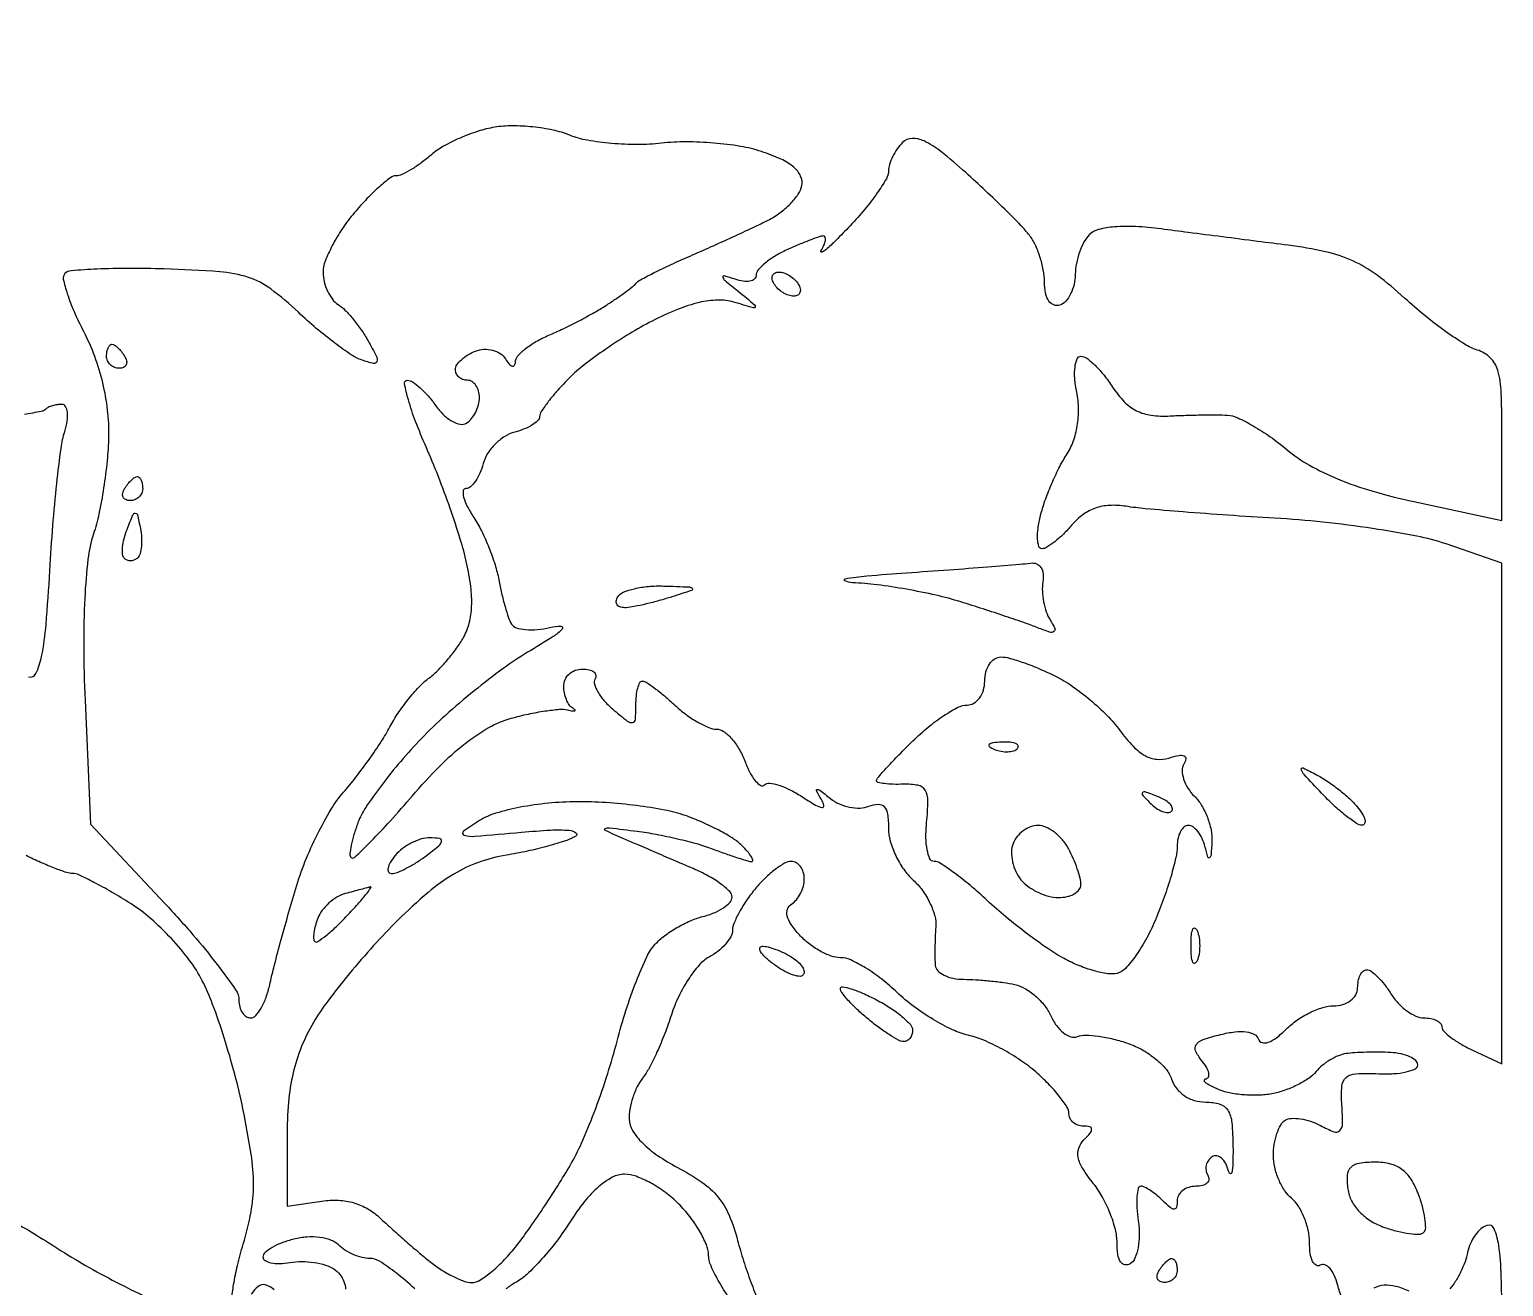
# Model space of a CAD drawing. Extents: x 0 to 102, y 0 to 135.
# Drawn here: x 91.16 to 101.53, y 20.95 to 29.79 of the extents above; entities that cross this region are included whole.
import ezdxf

# ---------------------------------------------------------------- set-up
doc = ezdxf.new("R2010")
doc.units = 0
doc.header["$MEASUREMENT"] = 0

msp = doc.modelspace()

# ---------------------------------------------------------------- linework, layer by layer
for points in [[(88.9569, 18.19047, 0.000001), (89.104993, 18.251533, 0.000001), (89.270403, 18.319737, 0.000001), (89.427824, 18.384646, 0.000001), (89.548945, 18.434589, 0.021636)], [(100.394889, 20.86923, -0.026702), (100.364, 20.965936, 0.043434), (100.340306, 21.03237, 0.076387), (100.308331, 21.080974, 0.117746), (100.2737, 21.104769, 0.234456), (100.241382, 21.101756, -0.285424), (100.213038, 21.101826, -0.144367), (100.188426, 21.129579, -0.074837), (100.171715, 21.185711, -0.035002), (100.1664, 21.261548, 0.05389), (100.157033, 21.348202, 0.042916), (100.129123, 21.438068, 0.044343), (100.088123, 21.517686, 0.078638), (100.0395, 21.573, -0.075572), (99.990889, 21.627625, -0.044511), (99.949877, 21.704999, -0.043376), (99.921959, 21.791635, -0.056318), (99.9126, 21.874466, -0.038762), (99.918721, 21.953302, -0.042084), (99.936938, 22.028037, -0.046188), (99.963607, 22.088484, -0.128042), (99.995452, 22.121819, -0.127694), (100.038929, 22.135248, -0.048856), (100.102655, 22.131925, -0.044313), (100.174511, 22.114471, -0.041157), (100.244055, 22.084317, 0.030399), (100.338157, 22.041089, 0.291885), (100.379425, 22.049375, 0.204832), (100.398661, 22.094801, 0.01623), (100.393854, 22.228454, -0.033587), (100.393686, 22.361808, -0.202686), (100.424112, 22.422329, -0.167549), (100.492721, 22.449175, -0.021581), (100.65285, 22.448826, 0.026076), (100.758219, 22.449543, 0.041989), (100.847033, 22.462319, 0.052003), (100.909631, 22.48381, 0.291937), (100.9278, 22.512276, 0.219525), (100.914042, 22.542101, 0.070689), (100.871885, 22.568842, 0.055132), (100.810336, 22.588827, 0.037819), (100.73745, 22.598224, 0.010798), (100.655548, 22.600765, 0.008509), (100.56682, 22.600091, 0.008618), (100.484387, 22.596639, 0.020986), (100.423881, 22.590504, 0.062405), (100.370265, 22.575799, 0.036935), (100.310926, 22.545944, 0.036419), (100.255213, 22.506773, 0.05119), (100.212381, 22.463727, -0.072575), (100.163619, 22.418727, -0.031839), (100.087905, 22.373677, -0.03067), (100.000049, 22.335308, -0.035884), (99.9126, 22.310285, -0.040387), (99.819241, 22.298436, -0.028567), (99.713526, 22.299664, -0.028982), (99.611966, 22.312599, -0.052736), (99.5319, 22.336491, -0.016936), (99.471532, 22.364122, -0.053355), (99.434084, 22.388111, -0.238918), (99.427172, 22.403367, -0.378341), (99.436509, 22.413054, 0.267375), (99.455412, 22.426067, 0.1673), (99.458549, 22.453506, 0.082539), (99.442019, 22.494605, 0.036418), (99.407893, 22.542414, -0.062904), (99.365495, 22.608988, -0.274579), (99.369725, 22.653614, -0.154963), (99.417529, 22.688678, -0.01987), (99.54113, 22.724976, -0.03116), (99.641229, 22.743564, -0.061684), (99.721879, 22.74341, -0.089536), (99.778587, 22.725637, -0.194066), (99.807684, 22.691449, 0.255693), (99.833074, 22.667872, 0.150703), (99.87553, 22.670058, 0.077295), (99.934084, 22.702417, 0.031573), (100.002487, 22.762687, -0.045107), (100.077687, 22.825418, -0.03697), (100.167953, 22.878451, -0.038363), (100.258967, 22.914865, -0.076122), (100.3356, 22.9266, 0.072314), (100.400692, 22.936064, 0.08892), (100.45545, 22.963612, 0.10214), (100.491839, 23.004791, 0.130775), (100.5048, 23.0535, -0.048657), (100.509537, 23.102064, -0.068658), (100.523673, 23.143123, -0.088842), (100.544517, 23.170776, -0.189129), (100.56905, 23.1804, -0.163755), (100.600545, 23.169801, -0.033519), (100.645466, 23.130698, -0.03201), (100.6938, 23.075978, -0.025323), (100.738967, 23.0112, 0.048682), (100.788739, 22.946474, 0.046919), (100.85066, 22.891702, 0.050645), (100.914836, 22.854167, 0.107418), (100.970817, 22.842, -0.048276), (101.019155, 22.837322, -0.067822), (101.060128, 22.823362, -0.087474), (101.087863, 22.802783, -0.189097), (101.09766, 22.77855, 0.197566), (101.110576, 22.748045, 0.032213), (101.16006, 22.705013, 0.031299), (101.228369, 22.659396, 0.022987), (101.30916, 22.61731), (101.52, 22.519519), (101.52, 24.280207), (101.52, 26.040895), (101.126626, 26.174931, 0.033896), (100.921073, 26.229751, 0.010932), (100.610229, 26.283431, 0.010846), (100.260875, 26.328198, 0.011957), (99.921076, 26.356072, -0.002563), (99.592906, 26.376794, -0.002907), (99.278474, 26.400105, -0.002646), (99.011563, 26.422876, -0.016092), (98.873997, 26.439824, 0.049945), (98.76008, 26.446091, 0.072176), (98.661173, 26.427176, 0.074678), (98.574172, 26.381646, 0.057936), (98.495645, 26.308936, -0.02141), (98.435782, 26.244794, -0.026424), (98.374533, 26.190614, -0.026413), (98.319615, 26.151524, -0.142394), (98.284787, 26.1414, -0.330467), (98.262885, 26.15765, -0.06275), (98.254008, 26.209741, -0.045331), (98.257552, 26.284847, -0.025936), (98.274671, 26.37405, -0.02504), (98.305577, 26.477042, -0.015564), (98.351529, 26.594565, -0.015607), (98.404236, 26.70797, -0.027094), (98.45586, 26.798038, 0.056224), (98.503988, 26.89462, 0.046618), (98.53318, 27.005788, 0.045154), (98.541884, 27.124173, 0.045164), (98.529192, 27.242188, -0.029146), (98.515623, 27.339097, -0.049753), (98.51714, 27.420737, -0.06975), (98.531907, 27.476863, -0.302295), (98.559165, 27.495, -0.162943), (98.599146, 27.481615, -0.031553), (98.657778, 27.431303, -0.03056), (98.721478, 27.361179, -0.024078), (98.78178, 27.278158, 0.046544), (98.863805, 27.175272, 0.084961), (98.950002, 27.111736, 0.084439), (99.052799, 27.080252, 0.045491), (99.18558, 27.075229, -0.005325), (99.296162, 27.079928, -0.004642), (99.412003, 27.082538, -0.004672), (99.516813, 27.082947, -0.013759), (99.588859, 27.080571, -0.092973), (99.661182, 27.062421, -0.023231), (99.769811, 27.006177, -0.022927), (99.890154, 26.929031, -0.021274), (100.006079, 26.83935, 0.047338), (100.165415, 26.728844, 0.03082), (100.367192, 26.631336, 0.026575), (100.611636, 26.546132, 0.017424), (100.90087, 26.473076), (101.52, 26.339451), (101.52, 26.911525, 0.008433), (101.514483, 27.238628, 0.059383), (101.490361, 27.395727, 0.133382), (101.43804, 27.48377, 0.116038), (101.345698, 27.538919, -0.062898), (101.257012, 27.579911, -0.015635), (101.123868, 27.669032, -0.015737), (100.976762, 27.781467, -0.015211), (100.835297, 27.90417, 0.026399), (100.641159, 28.065095, 0.05354), (100.470437, 28.165666, 0.051711), (100.278403, 28.229743, 0.023088), (100.015549, 28.275556, -0.000229), (99.800541, 28.302976, -0.000151), (99.553642, 28.334655, -0.000152), (99.313758, 28.365581, -0.000296), (99.122268, 28.390443, 0.018878), (98.942357, 28.407034, 0.034348), (98.794824, 28.404899, 0.04254), (98.682753, 28.385873, 0.133841), (98.617109, 28.348349, 0.073686), (98.580297, 28.29873, 0.037734), (98.548926, 28.227673, 0.036474), (98.52711, 28.148044, 0.045285), (98.519141, 28.071682, -0.054153), (98.510346, 27.999757, -0.058334), (98.486353, 27.933287, -0.065694), (98.451611, 27.881862, -0.130877), (98.41095, 27.85492, -0.170919), (98.368008, 27.855507, -0.158316), (98.333287, 27.882805, -0.100295), (98.310582, 27.937946, -0.044289), (98.302509, 28.0167, 0.043335), (98.293938, 28.101913, 0.031057), (98.270336, 28.194753, 0.031561), (98.236468, 28.281006, 0.056895), (98.196759, 28.345639, 0.026541), (98.13578, 28.415494, 0.005706), (98.022486, 28.529528, 0.005943), (97.888037, 28.658693, 0.00564), (97.748211, 28.78693, 0.013798), (97.572578, 28.935862, 0.058079), (97.455635, 29.00913, 0.118984), (97.370929, 29.026903, 0.191116), (97.304061, 28.998021, 0.044786), (97.266303, 28.952817, 0.036889), (97.234382, 28.898663, 0.038308), (97.212458, 28.844139, 0.076581), (97.2054, 28.798327, -0.134), (97.190305, 28.743013, -0.019295), (97.126371, 28.643578, -0.020744), (97.039381, 28.529499, -0.016392), (96.936366, 28.413397, -0.006408), (96.836846, 28.311039, -0.018712), (96.764728, 28.243959, -0.092596), (96.736316, 28.227421, -0.701618), (96.729859, 28.23525, 0.028965), (96.750788, 28.275841, 0.059673), (96.761295, 28.309936, 0.110839), (96.760376, 28.332327, 0.33945), (96.749074, 28.341, 0.083781), (96.721993, 28.33643, 0.007064), (96.655187, 28.31216, 0.009227), (96.57597, 28.280422, 0.007004), (96.490281, 28.24282, 0.028679), (96.407784, 28.19936, 0.037245), (96.338097, 28.14996, 0.040811), (96.288764, 28.101863, 0.18107), (96.2748, 28.064569, -0.218615), (96.262766, 28.038362, -0.130641), (96.23131, 28.023164, -0.084436), (96.183472, 28.022121, -0.047143), (96.12675, 28.036056, 0.013155), (96.050603, 28.060348, 0.578925), (96.04082, 28.050918, 0.158738), (96.055697, 28.027223, 0.004687), (96.1479, 27.951758, -0.002186), (96.264195, 27.85754, -0.326906), (96.268278, 27.84179, -0.385893), (96.254913, 27.835236, -0.002479), (96.117613, 27.875551, 0.080383), (96.006287, 27.890121, 0.049459), (95.874905, 27.873063, 0.039777), (95.721536, 27.824363, 0.022019), (95.54293, 27.742232, 0.018015), (95.384056, 27.653142, 0.013795), (95.216887, 27.544886, 0.014004), (95.065885, 27.434725, 0.03179), (94.959867, 27.341395, 0.014081), (94.880258, 27.257171, 0.018721), (94.813061, 27.176024, 0.016228), (94.762781, 27.105855, 0.1484), (94.752, 27.070331, -0.205932), (94.740199, 27.042894, -0.050604), (94.700453, 27.012218, -0.043465), (94.643711, 26.983444, -0.031674), (94.576522, 26.961245, 0.076712), (94.505994, 26.930684, 0.055901), (94.43911, 26.87729, 0.055901), (94.385716, 26.810406, 0.076712), (94.355155, 26.739878, -0.038472), (94.331948, 26.672714, -0.050074), (94.30022, 26.615947, -0.059456), (94.265264, 26.576767, -0.182882), (94.232583, 26.5644, 0.379956), (94.214167, 26.548045, 0.097474), (94.217457, 26.50483, 0.05235), (94.243178, 26.439467, 0.025138), (94.288773, 26.36161, -0.030902), (94.342788, 26.266888, -0.018858), (94.395155, 26.149231, -0.018873), (94.4384, 26.028255, -0.031556), (94.464338, 25.923388, 0.012311), (94.484142, 25.827664, 0.012981), (94.508329, 25.734721, 0.012695), (94.533246, 25.655833, 0.055619), (94.554144, 25.611723, 0.182317), (94.587574, 25.585962, 0.051869), (94.653049, 25.573219, 0.044901), (94.735694, 25.573315, 0.034675), (94.824679, 25.587695, -0.056724), (94.901365, 25.596648, -0.650448), (94.910453, 25.576314, -0.069205), (94.847317, 25.523186, -0.005981), (94.6674, 25.413032, 0.023823), (94.495331, 25.29905, 0.012329), (94.291083, 25.141398, 0.012229), (94.088699, 24.968685, 0.018145), (93.92092, 24.806904, 0.015118), (93.774971, 24.64612, 0.015079), (93.638872, 24.476673, 0.015089), (93.529115, 24.32174, 0.055772), (93.474404, 24.215289, 0.017312), (93.445847, 24.131564, 0.025049), (93.426967, 24.055729, 0.022813), (93.417785, 23.994259, 0.225738), (93.426295, 23.970305, 0.40856), (93.450377, 23.970072, 0.005535), (93.565915, 24.083714, 0.011838), (93.701258, 24.22642, 0.007062), (93.855777, 24.402198, -0.018487), (94.048973, 24.612104, -0.030827), (94.228177, 24.771904, -0.03703), (94.395169, 24.884334, -0.062364), (94.550926, 24.949083, -0.014377), (94.67242, 24.978898, -0.016156), (94.790808, 25.000391, -0.015574), (94.892151, 25.012213, -0.079089), (94.948661, 25.008089, 0.014396), (94.984267, 25.0008, 0.125183), (95.000251, 25.002016, 0.58011), (95.001506, 25.008386, 0.051044), (94.98465, 25.020216, -0.115703), (94.960322, 25.042442, -0.053132), (94.939838, 25.080482, -0.048623), (94.925904, 25.127073, -0.048401), (94.9212, 25.17555, -0.109257), (94.931312, 25.221274, -0.099804), (94.959944, 25.260194, -0.095244), (95.002738, 25.286295, -0.089681), (95.053093, 25.2954, -0.052486), (95.100576, 25.290402, -0.113903), (95.133623, 25.274982, -0.187395), (95.147184, 25.252198, -0.181963), (95.142027, 25.225891, 0.212276), (95.13705, 25.189312, 0.060441), (95.160116, 25.135333, 0.049432), (95.203956, 25.07436, 0.035153), (95.263934, 25.015219, 0.008863), (95.36865, 24.928728, 0.212152), (95.404673, 24.919355, 0.34578), (95.424985, 24.941538, 0.0189), (95.4288, 25.042428, -0.02573), (95.432122, 25.106948, -0.040747), (95.442265, 25.161341, -0.049165), (95.456935, 25.199843, -0.284443), (95.474637, 25.2108, -0.148233), (95.50135, 25.202703, -0.012734), (95.560359, 25.161098, -0.015935), (95.629184, 25.106408, -0.011678), (95.70209, 25.0416, 0.028055), (95.779925, 24.976844, 0.029154), (95.863561, 24.922102, 0.030464), (95.941062, 24.883671, 0.100192), (95.996746, 24.8724, -0.156025), (96.046149, 24.856599, -0.056645), (96.101513, 24.806825, -0.04929), (96.153836, 24.734586, -0.041281), (96.194661, 24.649167, 0.027974), (96.2311, 24.567405, 0.053579), (96.270562, 24.507468, 0.08814), (96.306601, 24.476761, 0.341198), (96.333864, 24.480264, -0.228464), (96.368418, 24.492339, -0.047335), (96.433193, 24.478692, -0.040955), (96.512269, 24.446732, -0.028526), (96.595713, 24.398621, 0.010278), (96.692342, 24.33811, 0.096642), (96.738212, 24.32156, 0.528381), (96.751055, 24.335287, 0.08066), (96.734277, 24.377175, -0.010027), (96.698835, 24.438801, -0.532708), (96.704104, 24.448995, -0.19665), (96.723315, 24.443604, -0.004668), (96.797737, 24.38449, 0.066765), (96.858601, 24.347404, 0.053836), (96.931684, 24.324287, 0.055447), (97.005346, 24.317787, 0.08612), (97.067777, 24.330092, -0.078795), (97.133671, 24.344077, -0.227665), (97.175603, 24.326555, -0.151065), (97.199036, 24.275108, -0.031899), (97.2054, 24.175463, 0.06905), (97.218009, 24.084593, 0.042026), (97.256241, 23.982949, 0.041341), (97.312228, 23.886601, 0.056609), (97.378476, 23.811392, -0.052228), (97.443718, 23.738617, -0.044001), (97.496822, 23.649737, -0.045997), (97.53086, 23.558947, -0.085918), (97.538312, 23.48103, 0.008299), (97.533929, 23.407418, 0.007136), (97.531711, 23.329898, 0.007202), (97.531717, 23.259473, 0.020493), (97.534436, 23.2105, 0.177266), (97.552215, 23.173441, 0.079844), (97.596965, 23.141949, 0.064273), (97.660625, 23.120463, 0.048495), (97.73415, 23.113069, -0.01499), (97.819333, 23.110232, -0.009515), (97.918287, 23.10207, -0.009557), (98.015207, 23.09034, -0.01742), (98.0937, 23.076512, -0.079182), (98.164637, 23.049221, -0.048097), (98.237876, 22.996779, -0.046826), (98.302262, 22.928992, -0.060056), (98.346911, 22.855531, 0.052455), (98.386749, 22.787691, 0.069461), (98.436781, 22.736555, 0.086491), (98.488821, 22.709127, 0.171376), (98.534877, 22.710369, -0.098796), (98.591455, 22.720049, -0.026718), (98.682534, 22.712662, -0.025958), (98.787178, 22.692944, -0.024323), (98.89156, 22.662159, -0.045715), (98.992058, 22.616458, -0.042582), (99.085164, 22.552312, -0.045413), (99.157963, 22.480418, -0.098707), (99.195744, 22.411929, 0.088163), (99.229902, 22.346829, 0.079806), (99.285427, 22.294847, 0.076647), (99.356633, 22.261309, 0.07192), (99.436234, 22.2498, -0.070427), (99.535909, 22.23569, -0.188501), (99.591852, 22.192819, -0.114958), (99.619894, 22.106875, -0.019262), (99.628259, 21.93255, -0.009067), (99.627269, 21.818756, -0.040232), (99.620113, 21.752286, -0.524444), (99.608721, 21.747239, -0.200561), (99.596323, 21.764386, 0.057566), (99.577105, 21.81784, 0.098631), (99.548279, 21.855231, 0.140453), (99.514866, 21.870892, 0.180114), (99.481817, 21.86429, 0.097981), (99.45516, 21.83951, 0.09769), (99.439913, 21.806422, 0.098189), (99.438416, 21.770165, 0.100106), (99.450913, 21.736354, -0.153598), (99.458498, 21.706492, -0.191518), (99.446545, 21.680734, -0.129571), (99.414686, 21.663324, -0.06068), (99.367693, 21.6576, 0.075398), (99.317301, 21.649958, 0.088978), (99.274544, 21.627778, 0.100711), (99.245961, 21.594795, 0.129035), (99.2358, 21.55608, -0.051663), (99.231044, 21.510176, -0.354955), (99.21465, 21.49686, -0.180052), (99.186848, 21.507207, -0.018208), (99.13428, 21.55608, 0.023871), (99.091522, 21.59494, 0.027189), (99.047005, 21.627778, 0.027896), (99.006694, 21.65115, 0.117954), (98.979732, 21.6576, 0.349439), (98.961302, 21.642928, 0.038885), (98.952791, 21.585989, 0.034007), (98.952583, 21.507284, 0.020099), (98.962484, 21.413818, -0.037796), (98.969338, 21.3163, -0.045421), (98.960513, 21.224813, -0.051565), (98.938694, 21.151691, -0.15733), (98.905532, 21.112726, -0.18295), (98.867756, 21.105395, -0.213184), (98.837603, 21.125597, -0.105919), (98.818515, 21.177991, -0.034593), (98.8128, 21.260498, 0.062713), (98.801005, 21.354171, 0.032067), (98.764276, 21.467027, 0.031269), (98.710851, 21.580137, 0.040706), (98.647613, 21.675584, -0.025287), (98.571713, 21.782814, -0.08741), (98.539406, 21.861185, -0.139546), (98.543272, 21.924835, -0.112327), (98.579933, 21.983093, 0.021351), (98.624915, 22.03209, 0.187434), (98.63427, 22.05945, 0.341163), (98.620539, 22.075795, 0.053688), (98.57592, 22.0806, -0.086044), (98.537154, 22.087321, -0.093909), (98.504221, 22.106643, -0.100301), (98.482195, 22.135438, -0.113752), (98.4744, 22.169258, 0.144674), (98.46067, 22.215718, 0.024495), (98.406059, 22.291619, 0.025), (98.330827, 22.376937, 0.019939), (98.24175, 22.461308, 0.032062), (98.134927, 22.543242, 0.022974), (98.006124, 22.621197, 0.02332), (97.876035, 22.684307, 0.045307), (97.766317, 22.719998, -0.05446), (97.655057, 22.75845, -0.024994), (97.519589, 22.830977, -0.024399), (97.383215, 22.922349, -0.030915), (97.26732, 23.020147, 0.025453), (97.15869, 23.113864, 0.02785), (97.044203, 23.193075, 0.028842), (96.939645, 23.2491, 0.108986), (96.867565, 23.265, -0.086762), (96.802129, 23.276441, -0.04039), (96.723442, 23.312235, -0.038414), (96.644784, 23.36427, -0.043527), (96.578501, 23.425801, -0.033354), (96.520527, 23.499146, -0.088133), (96.492952, 23.55985, -0.147656), (96.494975, 23.607279, -0.172019), (96.523089, 23.642294, 0.083726), (96.557579, 23.672583, 0.05344), (96.58673, 23.717436, 0.052009), (96.60652, 23.769131, 0.065516), (96.6132, 23.819893, 0.074014), (96.606267, 23.866473, 0.088217), (96.586119, 23.90599, 0.100621), (96.556167, 23.932406, 0.131294), (96.521011, 23.9418, 0.131148), (96.475172, 23.929566, 0.031822), (96.409256, 23.885885, 0.030469), (96.337587, 23.824311, 0.026212), (96.270025, 23.75145, 0.023224), (96.209039, 23.67103, 0.024634), (96.157049, 23.586826, 0.025227), (96.119787, 23.510358, 0.094179), (96.108415, 23.458327, -0.121997), (96.09578, 23.412704, -0.05095), (96.058715, 23.360208, -0.046341), (96.005523, 23.309491, -0.044423), (95.943175, 23.268626, 0.090963), (95.873659, 23.213231, 0.034467), (95.798479, 23.113851, 0.032738), (95.72972, 22.991866, 0.034299), (95.678679, 22.863799, -0.015039), (95.632223, 22.732784, -0.014129), (95.577072, 22.602006, -0.014255), (95.521611, 22.488888, -0.046393), (95.476114, 22.419, 0.053926), (95.438013, 22.358504, 0.034444), (95.406737, 22.28142, 0.03441), (95.386297, 22.200623, 0.053126), (95.381059, 22.128842, 0.131847), (95.405272, 22.049303, 0.057686), (95.474528, 21.962408, 0.046449), (95.581484, 21.87417, 0.028768), (95.721337, 21.790442, -0.031311), (95.893352, 21.686269, -0.068769), (96.00625, 21.582258, -0.071828), (96.083781, 21.454546, -0.036851), (96.144337, 21.2769, 0.013707), (96.185841, 21.133794, 0.011314), (96.237666, 20.983623, 0.011475), (96.291527, 20.847941, 0.029746)], [(91.156495, 25.241395, 0.395852), (91.209558, 25.263049, 0.057672), (91.249037, 25.3845, 0.029093), (91.280645, 25.607349, 0.006606), (91.307168, 25.988257, -0.005742), (91.328591, 26.303779, -0.006864), (91.356261, 26.600445, -0.005993), (91.385965, 26.849472, -0.04415), (91.411949, 26.96625, 0.03602), (91.429608, 27.039949, 0.067041), (91.431404, 27.101247, 0.107248), (91.418088, 27.141664, 0.265712), (91.391967, 27.1566, 0.038593), (91.358612, 27.154022, 0.034832), (91.324853, 27.146333, 0.036589), (91.295537, 27.135073, 0.085529), (91.27635, 27.121649, -0.150826), (91.247172, 27.106393, -0.006122), (91.128543, 27.086017, -0.010233)], [(92.586013, 20.85766, -0.016065), (92.599738, 20.966856, -0.020097), (92.626535, 21.100868, -0.013699), (92.667229, 21.250856, 0.026598), (92.722305, 21.476748, 0.047052), (92.7399, 21.667601, 0.038175), (92.722915, 21.883754, 0.012023), (92.665226, 22.202997, 0.014508), (92.608021, 22.445314, 0.011655), (92.53292, 22.702453, 0.011826), (92.452295, 22.936986, 0.029253), (92.379309, 23.103428, 0.043597), (92.290455, 23.245503, 0.025643), (92.161704, 23.399204, 0.025512), (92.016146, 23.54069, 0.039296), (91.875544, 23.645736, 0.009134), (91.741898, 23.726727, 0.012163), (91.617436, 23.795082, 0.009492), (91.511922, 23.847218, 0.110432), (91.467279, 23.8572, -0.081126), (91.424748, 23.864147, -0.011413), (91.340856, 23.894449, -0.012775), (91.242503, 23.935452, -0.01055), (91.139812, 23.984004, 0.025726)], [(96.097556, 20.853482, -0.024572), (96.01581, 20.981679, -0.02506), (95.957203, 21.097511, -0.099241), (95.939838, 21.174995, 0.094147), (95.924325, 21.247646, 0.033205), (95.876411, 21.34327, 0.031562), (95.808467, 21.443878, 0.032089), (95.728745, 21.534545, 0.036918), (95.636593, 21.61401, 0.034331), (95.531569, 21.681201, 0.036165), (95.429692, 21.727706, 0.089217), (95.349107, 21.7422, 0.123931), (95.26298, 21.72052, 0.05623), (95.166745, 21.653894, 0.045167), (95.065946, 21.548398, 0.027322), (94.965796, 21.407437, -0.021679), (94.872197, 21.2725, -0.020631), (94.765786, 21.143845, -0.02109), (94.662368, 21.038145, -0.06578), (94.581665, 20.980193, 0.050036), (94.514775, 20.935272, 0.093547)], [(91.059849, 21.404989, -0.006223), (91.213511, 21.313263, -0.004137), (91.387507, 21.204447, 0.013264), (91.582956, 21.087122, 0.010253), (91.801753, 20.969406, 0.010391), (92.010712, 20.867871, 0.024373)], [(101.52, 20.64945, 0.006354), (101.515217, 21.025811, 0.029464), (101.496909, 21.242414, 0.061381), (101.465067, 21.359355, 0.394712), (101.41425, 21.38269, 0.102116), (101.371571, 21.357972, 0.055138), (101.330801, 21.312613, 0.0516), (101.297931, 21.255056, 0.05614), (101.27867, 21.193576, -0.039571), (101.260239, 21.127124, -0.02662), (101.229343, 21.054632, -0.026854), (101.19167, 20.98725, -0.047), (101.152639, 20.936691, -0.084572)], [(93.874232, 20.936797, 0.022911), (93.742226, 21.048511, 0.021804), (93.626034, 21.130225, 0.143297), (93.558452, 21.15, -0.062565), (93.503161, 21.156946, -0.039122), (93.441313, 21.178002, -0.038794), (93.382661, 21.208828, -0.056048), (93.336914, 21.245326, 0.110915), (93.28427, 21.27866, 0.053622), (93.206326, 21.297437, 0.048508), (93.115612, 21.30037, 0.045352), (93.023894, 21.286014, 0.028932), (92.940527, 21.259883, 0.040702), (92.870148, 21.226495, 0.046641), (92.820457, 21.191205, 0.218388), (92.8062, 21.16012, 0.266213), (92.820417, 21.135311, 0.082581), (92.862115, 21.119363, 0.057793), (92.92361, 21.11412, 0.034778), (92.99655, 21.121434, -0.043661), (93.078097, 21.128153, -0.03536), (93.16567, 21.121506, -0.036595), (93.246078, 21.103559, -0.072979), (93.304978, 21.075941, -0.079637), (93.346797, 21.037518, -0.075267), (93.375487, 20.987236, -0.0791), (93.38704, 20.933137, -0.105115)], [(92.88556, 20.929482, 0.117256), (92.822046, 20.963755, 0.236648), (92.772424, 20.953523, 0.087063), (92.723415, 20.89865, -0.042781)], [(100.867725, 20.919692, 0.042697), (100.771895, 20.953826, 0.083727), (100.691476, 20.961066, 0.092412), (100.618421, 20.941508, 0.061787)]]:
    msp.add_lwpolyline(points, format="xyb")
for points in [[(94.9635, 29.04982, 0.042407), (94.846443, 29.085209, 0.02596), (94.703896, 29.107763, 0.025928), (94.55936, 29.115455, 0.041384), (94.436142, 29.105403, 0.03578), (94.318846, 29.07724, 0.02566), (94.192547, 29.029918, 0.026065), (94.076371, 28.972082, 0.049526), (93.991025, 28.91205, -0.020063), (93.919761, 28.855375, -0.023244), (93.847503, 28.80749, -0.023135), (93.783389, 28.773084, -0.112029), (93.743353, 28.764, 0.163054), (93.701917, 28.750118, 0.019058), (93.625262, 28.68754, 0.021259), (93.537659, 28.603396, 0.01588), (93.44822, 28.503709, 0.026993), (93.364396, 28.392415, 0.027432), (93.293537, 28.273318, 0.028506), (93.243796, 28.163373, 0.092226), (93.2292, 28.084913, 0.059499), (93.23704, 28.019264, 0.049959), (93.260264, 27.953095, 0.052143), (93.294456, 27.896258, 0.089208), (93.33495, 27.858754, -0.05649), (93.382801, 27.8199, -0.021543), (93.440336, 27.755977, -0.021008), (93.497436, 27.680518, -0.024159), (93.545212, 27.60388, -0.009581), (93.603789, 27.494055, -0.195556), (93.606905, 27.457293, -0.394674), (93.58388, 27.444191, -0.025385), (93.502912, 27.467934, -0.062757), (93.427372, 27.505488, -0.014427), (93.31091, 27.587852, -0.014689), (93.181326, 27.691316, -0.013863), (93.055451, 27.804163, 0.029008), (92.860646, 27.968447, 0.082757), (92.70365, 28.049676, 0.060083), (92.501853, 28.088969, 0.010268), (92.110673, 28.10923, 0.007935), (91.859998, 28.113077, 0.011726), (91.640125, 28.107804, 0.007053), (91.457842, 28.096574, 0.179326), (91.413333, 28.076133, 0.256657), (91.401982, 28.037091, 0.022945), (91.429741, 27.934976, 0.025396), (91.47735, 27.809287, 0.016907), (91.54391, 27.67032, -0.032084), (91.621054, 27.495862, -0.029718), (91.677536, 27.308485, -0.029888), (91.711135, 27.116895, -0.03349), (91.719911, 26.929854, -0.019636), (91.709801, 26.759665, -0.013668), (91.685621, 26.568685, -0.013811), (91.652291, 26.386447, -0.027572), (91.614111, 26.245003, 0.0514), (91.575243, 26.067921, 0.015674), (91.552737, 25.794107, 0.014154), (91.545231, 25.458461, 0.009625), (91.554857, 25.076502), (91.593617, 24.204989), (92.115309, 23.647299, -0.010291), (92.315153, 23.424652, -0.014387), (92.483753, 23.217063, -0.010683), (92.613785, 23.039464, -0.153853), (92.637, 22.965805, 0.065225), (92.643201, 22.918475, 0.082686), (92.661378, 22.878368, 0.099008), (92.688341, 22.851539, 0.147436), (92.719988, 22.842, 0.212631), (92.755381, 22.857764, 0.052871), (92.793483, 22.910341, 0.044733), (92.828171, 22.985566, 0.032061), (92.853648, 23.07465, -0.009239), (92.881912, 23.193789, -0.002966), (92.928174, 23.369576, -0.002958), (92.981992, 23.564653, -0.003306), (93.036199, 23.751953, -0.024067), (93.101692, 23.939211, -0.019235), (93.189472, 24.134182, -0.019636), (93.284929, 24.308595, -0.045691), (93.372789, 24.428753, 0.015741), (93.460041, 24.534213, 0.010644), (93.553046, 24.659539, 0.010731), (93.637839, 24.784636, 0.020961), (93.698966, 24.888414, -0.025763), (93.756344, 24.983723, -0.019638), (93.828384, 25.081972, -0.020002), (93.903385, 25.168885, -0.043306), (93.968967, 25.227845, 0.034787), (94.033052, 25.283518, 0.019611), (94.103045, 25.359139, 0.019499), (94.167999, 25.441369, 0.030087), (94.216826, 25.517646, 0.066033), (94.256883, 25.618705, 0.051237), (94.273775, 25.735934, 0.042155), (94.26772, 25.874943, 0.02331), (94.238212, 26.042422, 0.020101), (94.193874, 26.208282, 0.008741), (94.122336, 26.424959, 0.008634), (94.03819, 26.652899, 0.011371), (93.953191, 26.857555, -0.012636), (93.879119, 27.037184, -0.022806), (93.829015, 27.188253, -0.021466), (93.802043, 27.302565, -0.470654), (93.821258, 27.3258, -0.149726), (93.858266, 27.314464, -0.033413), (93.911031, 27.273403, -0.031838), (93.967996, 27.215711, -0.026102), (94.021342, 27.147429, 0.047077), (94.075891, 27.083332, 0.064686), (94.136415, 27.03804, 0.082065), (94.193367, 27.017285, 0.186954), (94.237639, 27.025521, 0.082759), (94.272605, 27.05611, 0.053447), (94.302163, 27.10121, 0.05215), (94.322228, 27.153074, 0.066333), (94.329, 27.203893, 0.067639), (94.322667, 27.250491, 0.08433), (94.304149, 27.28999, 0.09965), (94.276661, 27.316404, 0.142666), (94.2444, 27.3258, -0.08807), (94.212098, 27.331534, -0.094674), (94.184651, 27.347992, -0.100043), (94.16629, 27.372528, -0.111208), (94.1598, 27.401349, -0.149996), (94.169883, 27.434202, -0.058149), (94.201303, 27.470631, -0.050747), (94.247029, 27.504784, -0.043452), (94.301086, 27.531114, -0.078664), (94.360329, 27.543704, -0.076557), (94.421149, 27.537576, -0.081093), (94.474263, 27.514171, -0.107533), (94.511291, 27.476715, 0.034068), (94.538013, 27.440335, 0.144278), (94.560345, 27.425621, 0.353122), (94.575146, 27.431583, 0.124166), (94.581505, 27.455302, -0.180369), (94.597177, 27.495501, -0.041795), (94.65076, 27.546287, -0.037938), (94.726287, 27.59787, -0.029295), (94.81545, 27.642581, 0.01079), (94.916878, 27.68883, 0.007501), (95.029462, 27.745226, 0.007569), (95.135936, 27.802639, 0.015471), (95.2173, 27.851478, 0.007386), (95.28518, 27.896567, 0.008245), (95.349223, 27.942054, 0.007697), (95.402481, 27.982496, 0.042532), (95.4288, 28.007008, -0.085211), (95.460664, 28.031987, -0.00646), (95.558079, 28.082943, -0.008751), (95.676803, 28.140516, -0.006548), (95.8095, 28.199921, 0.003172), (95.954507, 28.263667, 0.002513), (96.110447, 28.334344, 0.002541), (96.25445, 28.401374, 0.006339), (96.358801, 28.452221, 0.042227), (96.441446, 28.502947, 0.040691), (96.515504, 28.567409, 0.043566), (96.571057, 28.635249, 0.102563), (96.596096, 28.695364, 0.159853), (96.58756, 28.76234, 0.107115), (96.539998, 28.823976, 0.06856), (96.449489, 28.881133, 0.026901), (96.311713, 28.934978, 0.038776), (96.164573, 28.971182, 0.020256), (95.97713, 28.9944, 0.020023), (95.781838, 29.002743, 0.02882), (95.609118, 28.993238, -0.027765), (95.439965, 28.983572, -0.022249), (95.257671, 28.991402, -0.022804), (95.088779, 29.014, -0.049976)], [(96.434014, 28.0872, -0.085235), (96.470242, 28.080979, -0.053414), (96.509122, 28.062349, -0.051777), (96.544627, 28.034962, -0.064269), (96.5709, 28.0026, -0.076764), (96.58459, 27.97025, -0.154201), (96.582976, 27.942851, -0.186277), (96.56663, 27.924704, -0.117858), (96.538586, 27.918, -0.085235), (96.502358, 27.924221, -0.053414), (96.463478, 27.942851, -0.051777), (96.427973, 27.970238, -0.064269), (96.4017, 28.0026, -0.076764), (96.38801, 28.03495, -0.154201), (96.389624, 28.062349, -0.186277), (96.40597, 28.080496, -0.117858)], [(91.743707, 27.5796, -0.151918), (91.761535, 27.574055, -0.038439), (91.785414, 27.554749, -0.035638), (91.810543, 27.527383, -0.029505), (91.8333, 27.495, -0.082592), (91.846541, 27.462674, -0.161196), (91.843909, 27.435251, -0.182303), (91.826021, 27.417023, -0.108972), (91.795993, 27.4104, -0.093332), (91.761793, 27.41684, -0.09642), (91.732718, 27.435251, -0.099167), (91.713258, 27.46272, -0.105053), (91.7064, 27.495, -0.042167), (91.709136, 27.527389, -0.061769), (91.717359, 27.554749, -0.081139), (91.729441, 27.573301, -0.210953)], [(91.922893, 26.649, -0.210953), (91.937159, 26.642701, -0.081139), (91.949241, 26.624149, -0.061769), (91.957464, 26.596789, -0.042167), (91.9602, 26.5644, -0.105053), (91.953342, 26.53212, -0.099167), (91.933882, 26.504651, -0.09642), (91.904807, 26.48624, -0.093332), (91.870607, 26.4798, -0.108972), (91.840579, 26.486423, -0.182303), (91.822691, 26.504651, -0.161196), (91.820059, 26.532074, -0.082592), (91.8333, 26.5644, -0.029505), (91.856057, 26.596783, -0.035638), (91.881186, 26.624149, -0.038439), (91.905065, 26.643455, -0.151918)], [(91.944029, 26.282828, -0.034132), (91.95227, 26.219966, -0.038293), (91.951391, 26.158969, -0.04166), (91.942429, 26.108057, -0.132742), (91.925378, 26.078378, -0.087737), (91.903011, 26.062733, -0.094551), (91.877212, 26.056233, -0.100088), (91.852024, 26.059815, -0.111619), (91.831309, 26.072891, -0.176541), (91.818402, 26.100599, -0.044381), (91.818517, 26.151219, -0.039794), (91.829117, 26.212778, -0.031108), (91.849959, 26.277341, -0.005261), (91.891874, 26.380784, -0.286752), (91.90835, 26.392467, -0.36589), (91.922717, 26.381698, -0.006855)], [(98.204768, 26.040813, -0.137484), (98.245835, 26.035432, -0.147621), (98.276804, 26.009522, -0.117214), (98.292857, 25.96522, -0.069442), (98.291479, 25.90875, 0.052346), (98.287647, 25.843275, 0.035337), (98.296373, 25.768902, 0.035566), (98.315293, 25.697356, 0.057511), (98.34234, 25.640573, -0.028818), (98.375078, 25.580901, -0.378124), (98.368676, 25.558538, -0.225827), (98.338792, 25.554791, -0.015137), (98.255628, 25.585122, 0.010888), (98.168697, 25.617667, 0.002935), (98.029436, 25.665458, 0.002971), (97.870628, 25.717867, 0.003074), (97.713, 25.767783, 0.019391), (97.539615, 25.814233, 0.011909), (97.3323, 25.856076, 0.011935), (97.12489, 25.887734, 0.02081), (96.9516, 25.902671, -0.094512), (96.899613, 25.914999, -0.736667), (96.901416, 25.929912, -0.023419), (97.053941, 25.950445, -0.004495), (97.3323, 25.9722, 0.001005), (97.632041, 25.993523, 0.001363), (97.902665, 26.014063, 0.000907), (98.129785, 26.032339, 0.015213)], [(95.624143, 25.879167, -0.001883), (95.805504, 25.872818, -0.222947), (95.825793, 25.862321, -0.514827), (95.821594, 25.848566, -0.003427), (95.6826, 25.803, -0.010166), (95.593503, 25.776451, -0.009292), (95.500697, 25.752686, -0.009338), (95.417032, 25.734553, -0.029697), (95.360357, 25.726833, -0.07794), (95.321894, 25.7299, -0.171932), (95.297504, 25.745728, -0.199255), (95.290632, 25.771432, -0.105755), (95.3019, 25.803, -0.158264), (95.339763, 25.835106, -0.039338), (95.418127, 25.860272, -0.03629), (95.516964, 25.876177, -0.029568)], [(97.996102, 25.38, -0.068546), (98.057044, 25.371606, -0.015925), (98.155871, 25.340427, -0.01614), (98.268307, 25.296853, -0.015184), (98.380048, 25.245285, -0.037051), (98.496714, 25.175856, -0.022369), (98.624303, 25.077729, -0.022344), (98.74297, 24.968278, -0.03613), (98.832345, 24.864057, 0.030025), (98.926371, 24.751669, 0.075493), (99.010291, 24.686081, 0.104287), (99.092044, 24.660355, 0.10144), (99.178094, 24.669436, -0.02535), (99.248199, 24.687833, -0.148383), (99.285721, 24.684498, -0.351665), (99.297204, 24.664027, -0.097422), (99.2833, 24.627015, 0.145047), (99.270822, 24.581123, 0.073398), (99.280996, 24.521545, 0.063136), (99.311042, 24.458014, 0.054435), (99.357306, 24.400408, -0.062125), (99.407237, 24.336246, -0.042047), (99.447856, 24.252835, -0.042128), (99.473856, 24.164066, -0.063563), (99.479786, 24.083807, -0.00505), (99.473625, 23.986588, -0.217194), (99.463942, 23.968912, -0.520744), (99.452304, 23.972747, -0.00917), (99.431283, 24.04755, 0.046657), (99.41068, 24.104192, 0.05682), (99.38093, 24.15211, 0.067019), (99.347045, 24.184824, 0.159836), (99.314197, 24.1956, 0.181238), (99.284273, 24.184385, 0.091289), (99.258829, 24.152371, 0.071234), (99.241593, 24.104747, 0.051302), (99.2358, 24.048439, -0.057858), (99.226595, 23.969159, -0.013445), (99.19231, 23.839267, -0.013697), (99.144423, 23.69097, -0.013034), (99.08775, 23.543016, -0.025228), (99.021757, 23.403676, -0.030918), (98.945913, 23.281233, -0.032195), (98.871239, 23.189034, -0.149816), (98.8128, 23.154931, -0.095971), (98.747506, 23.152352, -0.029944), (98.651213, 23.173053, -0.028694), (98.544026, 23.209648, -0.02807), (98.440918, 23.258504, -0.025849), (98.326212, 23.328879, -0.011236), (98.181066, 23.433481, -0.011084), (98.031436, 23.551808, -0.014488), (97.900334, 23.66685, 0.012376), (97.781343, 23.772158, 0.016684), (97.668317, 23.861033, 0.013752), (97.571252, 23.928224, 0.14551), (97.52559, 23.9418, -0.297338), (97.496974, 23.960468, -0.057217), (97.477735, 24.022567, -0.044351), (97.469051, 24.111372, -0.027019), (97.473816, 24.21675, 0.020672), (97.482702, 24.370127, 0.141458), (97.46312, 24.442421, 0.213407), (97.412488, 24.477412, 0.054935), (97.310992, 24.484983, -0.015168), (97.238076, 24.48462, -0.025047), (97.176669, 24.489262, -0.022534), (97.130232, 24.497262, -0.352372), (97.1208, 24.508984, -0.182665), (97.128181, 24.528514, -0.004099), (97.196211, 24.604395, -0.008705), (97.279133, 24.692254, -0.005713), (97.377517, 24.790651, -0.022107), (97.484897, 24.886715, -0.025712), (97.595243, 24.967884, -0.026007), (97.694213, 25.025978, -0.120274), (97.758217, 25.0416, 0.135391), (97.805497, 25.054642, 0.100367), (97.84578, 25.091302, 0.086825), (97.872892, 25.14614, 0.071608), (97.8822, 25.2108, -0.065517), (97.890712, 25.275483, -0.08289), (97.915659, 25.330298, -0.099095), (97.952666, 25.366962, -0.146844)], [(98.00205, 24.781121, 0.018894), (97.938911, 24.776126, 0.168741), (97.914228, 24.76417, 0.470617), (97.915687, 24.748752, 0.054073), (97.950937, 24.730009, 0.051402), (97.997203, 24.716808, 0.05415), (98.044372, 24.713642, 0.060344), (98.085429, 24.720339, 0.126455), (98.113087, 24.736688, 0.296942), (98.116997, 24.755203, 0.208169), (98.101554, 24.770824, 0.077125), (98.060947, 24.780191, 0.028489)], [(100.215658, 24.552323, -0.026778), (100.291079, 24.506875, -0.018086), (100.372132, 24.447524, -0.01825), (100.446532, 24.384258, -0.034232), (100.500967, 24.327119, -0.031174), (100.537779, 24.276671, -0.075828), (100.556373, 24.234663, -0.174851), (100.554241, 24.208353, -0.299374), (100.536309, 24.197062, -0.144423), (100.49595, 24.209841, -0.018672), (100.422053, 24.263818, -0.020524), (100.337389, 24.336479, -0.015809), (100.251, 24.422266, -0.003269), (100.12841, 24.553663, -0.120291), (100.108691, 24.589353, -0.638714), (100.120913, 24.599634, -0.01283)], [(99.091399, 24.401661, 0.008399), (99.010444, 24.430939, 0.286372), (98.991406, 24.42653, 0.400052), (98.991009, 24.410184, 0.011214), (99.04404, 24.354302, 0.043285), (99.08746, 24.317535, 0.063152), (99.131642, 24.293971, 0.082976), (99.16983, 24.2863, 0.20742), (99.195739, 24.296539, 0.278911), (99.201325, 24.319227, 0.120343), (99.184624, 24.346954, 0.070189), (99.146186, 24.376113, 0.036269)], [(95.014326, 24.361802, 0.02271), (94.813328, 24.351393, 0.02321), (94.615573, 24.322806, 0.02445), (94.444081, 24.281046, 0.064889), (94.329, 24.230019, 0.023077), (94.216016, 24.153862, 0.623824), (94.221112, 24.126476, 0.088388), (94.296806, 24.119262, 0.00247), (94.6251, 24.147644, -0.009161), (94.828681, 24.162502, -0.031927), (94.960413, 24.161277, -0.138172), (95.006943, 24.144412, -0.542917), (95.0058, 24.119753, -0.052518), (94.933927, 24.087246, -0.013039), (94.810124, 24.049796, -0.013189), (94.665395, 24.014181, -0.012886), (94.51787, 23.98594, 0.044291), (94.322585, 23.935681, 0.050104), (94.147593, 23.853182, 0.041254), (93.967338, 23.723643, 0.018639), (93.752857, 23.526674, 0.014056), (93.5845, 23.350442, 0.011199), (93.41269, 23.151377, 0.01136), (93.261786, 22.959695, 0.027798), (93.162137, 22.810424, 0.036896), (93.075858, 22.635967, 0.039391), (93.018355, 22.454452, 0.03543), (92.985957, 22.250082, 0.0216), (92.9754, 22.005816), (92.9754, 21.517704), (93.220827, 21.553725, -0.048915), (93.337617, 21.559333, -0.058986), (93.445854, 21.541019, -0.060886), (93.544033, 21.49869, -0.057679), (93.631113, 21.433323, 0.00636), (93.707436, 21.362729, 0.003637), (93.801266, 21.27936, 0.003632), (93.896877, 21.196864, 0.006024), (93.978853, 21.12885, 0.02717), (94.05719, 21.072188, 0.027085), (94.141289, 21.02429, 0.02813), (94.219104, 20.990716, 0.087995), (94.275014, 20.9808, 0.142399), (94.33165, 20.997264, 0.03115), (94.41465, 21.057535, 0.030052), (94.505265, 21.142027, 0.024916), (94.591297, 21.242027, 0.01206), (94.682183, 21.36499, 0.006539), (94.788255, 21.520265, 0.00651), (94.89214, 21.681198, 0.010226), (94.976726, 21.82239, 0.028476), (95.056387, 21.982228, 0.011931), (95.145972, 22.205509, 0.011759), (95.230694, 22.449519, 0.014969), (95.296712, 22.678475, -0.014791), (95.358948, 22.894605, -0.016225), (95.432165, 23.100018, -0.015823), (95.505693, 23.270827, -0.074495), (95.564662, 23.359503, -0.048551), (95.629454, 23.418451, -0.028398), (95.717049, 23.476393, -0.028186), (95.812199, 23.524878, -0.042275), (95.900326, 23.555103, 0.036373), (95.978905, 23.581023, 0.048384), (96.045301, 23.616269, 0.05747), (96.091291, 23.654969, 0.1914), (96.1056, 23.690981, 0.202421), (96.088769, 23.730851, 0.034978), (96.024833, 23.78492, 0.033205), (95.935944, 23.841353, 0.024261), (95.83065, 23.892315, -0.000508), (95.709938, 23.943816, -0.000358), (95.574338, 24.001948, -0.000361), (95.444733, 24.05773, -0.000761), (95.3442, 24.101267, -0.004549), (95.214256, 24.159188, -0.612942), (95.213677, 24.172764, -0.159471), (95.242591, 24.178546, -0.00186), (95.438406, 24.154417, -0.015417), (95.572142, 24.133224, -0.010781), (95.721447, 24.10147, -0.010889), (95.863345, 24.0648, -0.022167), (95.972663, 24.028695, 0.005751), (96.063324, 23.995414, 0.007611), (96.146661, 23.967325, 0.005666), (96.216803, 23.94574, 0.071926), (96.24405, 23.9418, 0.482834), (96.251237, 23.950849, 0.081582), (96.241464, 23.974537, 0.040187), (96.215054, 24.010423, 0.018051), (96.175093, 24.053246, 0.055674), (96.112755, 24.102899, 0.018587), (96.011664, 24.161345, 0.018238), (95.894022, 24.218255, 0.01982), (95.775726, 24.264746, 0.03691), (95.632441, 24.303022, 0.015118), (95.43344, 24.334528, 0.014861), (95.216812, 24.355622, 0.018421)], [(98.257268, 24.1956, 0.091046), (98.205209, 24.186041, 0.066691), (98.153446, 24.158007, 0.065275), (98.109817, 24.116546, 0.078688), (98.08158, 24.067623, 0.08931), (98.070482, 24.009371, 0.056234), (98.077571, 23.940278, 0.054222), (98.100603, 23.871452, 0.065458), (98.136894, 23.813823, 0.063857), (98.18854, 23.765659, 0.044317), (98.257303, 23.72496, 0.044513), (98.331688, 23.697227, 0.067076), (98.400159, 23.688, 0.05481), (98.460923, 23.694681, 0.07445), (98.51234, 23.714485, 0.093992), (98.546838, 23.743761, 0.171569), (98.559, 23.778162, 0.063338), (98.553198, 23.82378, 0.019816), (98.533274, 23.889907, 0.01945), (98.504945, 23.962695, 0.020338), (98.471423, 24.031962, 0.054778), (98.428527, 24.09455, 0.052055), (98.37239, 24.147531, 0.056152), (98.312136, 24.183673, 0.107435)], [(93.979809, 24.108309, 0.077508), (93.919393, 24.100093, 0.045691), (93.851627, 24.072933, 0.04444), (93.787265, 24.032461, 0.057041), (93.7368, 23.9841, 0.035302), (93.701827, 23.935334, 0.086589), (93.685564, 23.894477, 0.190817), (93.690041, 23.868552, 0.261389), (93.710272, 23.8572, 0.095355), (93.751158, 23.865069, 0.023065), (93.814156, 23.893687, 0.022834), (93.884628, 23.933865, 0.020935), (93.95328, 23.981409, 0.009873), (94.042696, 24.051858, 0.171056), (94.061659, 24.083143, 0.429216), (94.048416, 24.102302, 0.033911)], [(93.561197, 23.762786, -0.001395), (93.539591, 23.756944, -0.000191), (93.494471, 23.744898, -0.00022), (93.441011, 23.730672, -0.000186), (93.384453, 23.71567, 0.068976), (93.326755, 23.691505, 0.048487), (93.269854, 23.649906, 0.048601), (93.222192, 23.598282, 0.07061), (93.192112, 23.544175, 0.025043), (93.174577, 23.490605, 0.033794), (93.164515, 23.440631, 0.035859), (93.162097, 23.400007, 0.195733), (93.170475, 23.380125, 0.359796), (93.191412, 23.378137, 0.018804), (93.249836, 23.421068, 0.022642), (93.320506, 23.482624, 0.013688), (93.398713, 23.561434, 0.006303), (93.472342, 23.641814, 0.012503), (93.528275, 23.707687, 0.012142), (93.565632, 23.756353, 0.709415)], [(99.376429, 23.45535, -0.057986), (99.389655, 23.407127, -0.037979), (99.394031, 23.3496, -0.037979), (99.389655, 23.292073, -0.057986), (99.376429, 23.24385, -0.174857), (99.360585, 23.226136, -0.447206), (99.346293, 23.231292, -0.078554), (99.336397, 23.274184, -0.017491), (99.333758, 23.3496, -0.017491), (99.336397, 23.425016, -0.078554), (99.346293, 23.467908, -0.447206), (99.360585, 23.473064, -0.174857)], [(96.3171, 23.345614, -0.067245), (96.358189, 23.340751, -0.025538), (96.413406, 23.32348, -0.02474), (96.472292, 23.298327, -0.027698), (96.52615, 23.268304, -0.041632), (96.570479, 23.234805, -0.069903), (96.600523, 23.199199, -0.103377), (96.612373, 23.167259, -0.238008), (96.604574, 23.143574, -0.237089), (96.575925, 23.134086, -0.05216), (96.52418, 23.147298, -0.043644), (96.461322, 23.177002, -0.029758), (96.395524, 23.220884, -0.023861), (96.338499, 23.268468, -0.066699), (96.30524, 23.308399, -0.205107), (96.301332, 23.33313, -0.338728)], [(97.1208, 22.9689, -0.023862), (97.217986, 22.912613, -0.031783), (97.300046, 22.851995, -0.032999), (97.359116, 22.795203, -0.186902), (97.3746, 22.755227, -0.075942), (97.369822, 22.723948, -0.092692), (97.355962, 22.69784, -0.105815), (97.335338, 22.68092, -0.130874), (97.31115, 22.675615, -0.11496), (97.275857, 22.685506, -0.016215), (97.210423, 22.724249, -0.017783), (97.134881, 22.776216, -0.014284), (97.05735, 22.837225, -0.014973), (96.984445, 22.901844, -0.020331), (96.922915, 22.964668, -0.017717), (96.876854, 23.019477, -0.167405), (96.867, 23.048083, -0.464639), (96.881874, 23.060634, -0.033356), (96.941554, 23.046299, -0.028455), (97.023418, 23.015549, -0.015261)], [(100.62791, 21.8268, 0.035113), (100.514796, 21.818847, 0.160108), (100.45642, 21.790076, 0.186118), (100.431434, 21.73521, 0.050454), (100.435466, 21.638152, 0.08595), (100.462497, 21.55486, 0.069682), (100.517487, 21.478552, 0.063986), (100.596377, 21.414831, 0.053739), (100.693499, 21.368602, 0.022491), (100.785348, 21.341002, 0.030724), (100.870248, 21.32507, 0.031371), (100.939072, 21.320842, 0.198557), (100.970816, 21.334016, 0.201366), (100.98367, 21.365466, 0.033171), (100.978597, 21.432303, 0.031974), (100.96138, 21.514693, 0.023353), (100.932261, 21.603567, 0.049689), (100.880345, 21.707666, 0.094289), (100.816732, 21.775959, 0.099145), (100.734821, 21.814042, 0.059457)], [(99.198493, 21.15, -0.210953), (99.212759, 21.143701, -0.081139), (99.224841, 21.125149, -0.061769), (99.233064, 21.097789, -0.042167), (99.2358, 21.0654, -0.105053), (99.228942, 21.03312, -0.099167), (99.209482, 21.005651, -0.09642), (99.180407, 20.98724, -0.093332), (99.146207, 20.9808, -0.108972), (99.116179, 20.987423, -0.182303), (99.098291, 21.005651, -0.161196), (99.095659, 21.033074, -0.082592), (99.1089, 21.0654, -0.029505), (99.131657, 21.097783, -0.035638), (99.156786, 21.125149, -0.038439), (99.180665, 21.144455, -0.151918)]]:
    msp.add_lwpolyline(points, format="xyb", close=True)

doc.saveas('drawing.dxf')
